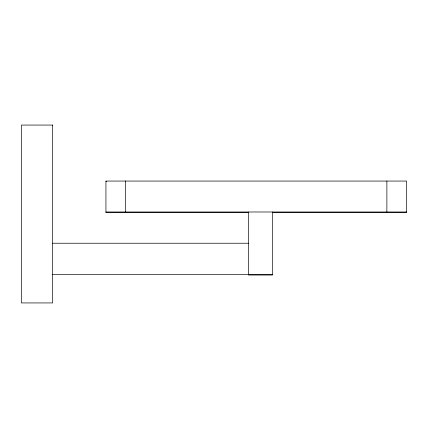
<?xml version="1.0" encoding="UTF-8"?>
<svg xmlns="http://www.w3.org/2000/svg" width="428" height="428" viewBox="0 0 428 428"><rect width="100%" height="100%" fill="white"/><g stroke="black" fill="none" stroke-linecap="round" stroke-linejoin="round"><path stroke-width="0.64" d="M105.935 181.616L106.609 181.616M105.935 211.988L406.6 211.988M248.631 212.55L105.935 212.55L105.935 181.055L406.6 181.055L406.6 212.55L272.636 212.55M52.644 243.232L248.443 243.232M52.644 274.471L272.572 274.471M386.88 181.055L386.88 211.988M272.572 211.988L272.572 275.033L248.443 275.033L248.443 211.988M125.655 181.055L125.655 211.988M52.644 125.067L21.4 125.067L21.4 302.933L52.644 302.933L52.644 125.067"/></g></svg>
